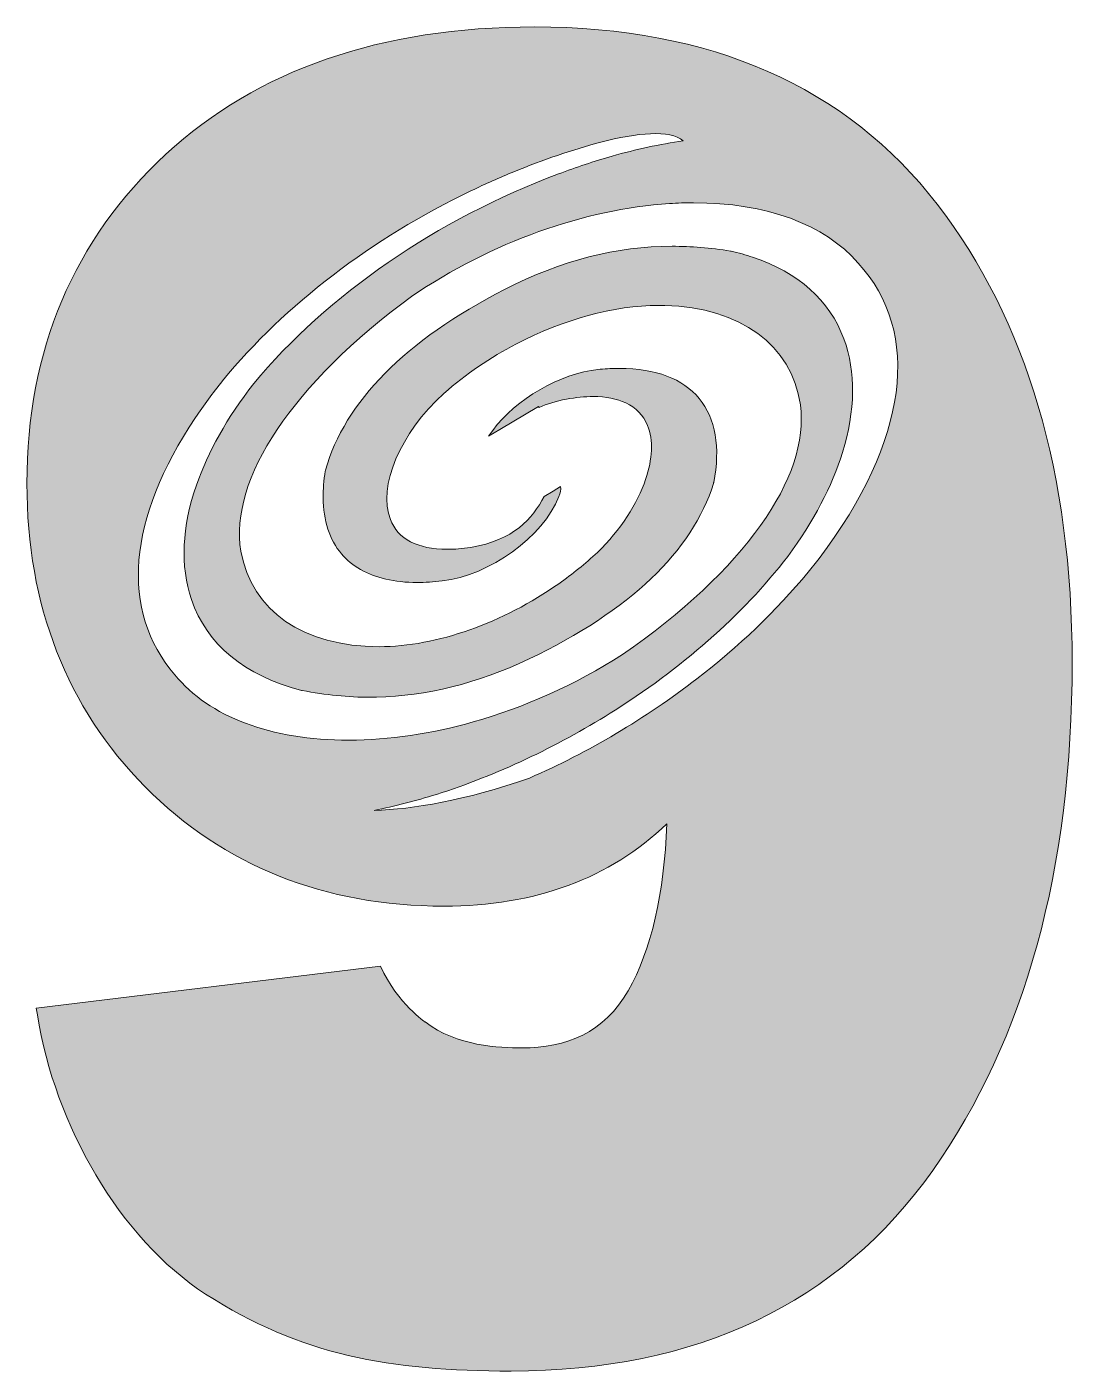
# Model space of a CAD drawing. Header units: millimetres. Extents: x -180 to -44, y -84 to 90.
import ezdxf

# ---------------------------------------------------------------- set-up
doc = ezdxf.new("R2010")
doc.units = ezdxf.units.MM
doc.header["$MEASUREMENT"] = 0
doc.layers.add('Layer 1', color=7, linetype='Continuous', lineweight=0)

msp = doc.modelspace()

# ---------------------------------------------------------------- hatches: boundary and pattern name
at = {"layer": 'Layer 1', "transparency": 33554687}
h = msp.add_hatch(color=7, dxfattribs=at)
h.dxf.hatch_style = 2
edge = h.paths.add_edge_path()
edge.add_spline(control_points=[(-77.07, 21.49), (-77.54, 20.89), (-78.02, 20.3), (-78.5, 19.71), (-82.63, 14.7), (-87.52, 10.05), (-92.91, 5.9), (-99.54, 0.79), (-106.92, -3.58), (-114.55, -6.93), (-122.98, -9.87), (-129.59, -10.95), (-134.64, -11.1), (-131.97, -10.57), (-129.29, -9.89), (-126.59, -9.04), (-118.74, -6.52), (-111.09, -2.91), (-104.1, 1.46), (-95.01, 7.14), (-87.02, 14.12), (-81.13, 21.74), (-77.78, 26.28), (-75.41, 30.85), (-74.06, 35.2), (-72.39, 40.57), (-72.29, 45.62), (-73.88, 49.89), (-75.73, 54.87), (-79.79, 58.48), (-85.68, 60.45), (-86.57, 60.74), (-87.5, 61.01), (-88.47, 61.23), (-88.49, 61.23), (-88.51, 61.23), (-88.53, 61.24), (-91.17, 61.66), (-93.65, 61.86), (-96.1, 61.86), (-103.3, 61.86), (-110.38, 60.04), (-117.76, 56.29), (-124.2, 52.97), (-129.38, 49.33), (-133.25, 45.41), (-137.11, 41.51), (-139.69, 37.32), (-140.94, 32.89), (-140.95, 32.86), (-140.96, 32.82), (-140.97, 32.79), (-141.17, 31.58), (-141.25, 30.43), (-141.24, 29.35), (-141.22, 26.39), (-140.42, 23.91), (-138.86, 22.07), (-137.48, 20.45), (-135.56, 19.36), (-133.14, 18.81), (-131.91, 18.53), (-130.56, 18.37), (-129.07, 18.37), (-128.06, 18.37), (-126.97, 18.44), (-125.83, 18.57), (-119.67, 19.3), (-112.78, 24.29), (-110.75, 29.49), (-110.51, 29.96), (-110.46, 30.39), (-110.52, 30.77), (-110.52, 30.77), (-111.48, 30.2), (-111.48, 30.2), (-111.48, 30.2), (-112.66, 29.5), (-112.66, 29.5), (-114.17, 26.6), (-116.59, 23.83), (-122.16, 22.91), (-123.23, 22.75), (-124.24, 22.67), (-125.18, 22.67), (-129.02, 22.67), (-131.56, 24), (-132.54, 26.53), (-134.2, 30.81), (-131.28, 37.67), (-125.61, 42.84), (-122.8, 45.32), (-119.6, 47.48), (-116.23, 49.24), (-110.21, 52.38), (-103.64, 54.22), (-97.83, 54.22), (-97.56, 54.22), (-97.3, 54.22), (-97.04, 54.21), (-87.21, 53.92), (-80.66, 49.11), (-79.51, 41.35), (-78.23, 31.96), (-86.85, 19.88), (-102.52, 9.05), (-108.68, 5.14), (-115.24, 2.2), (-121.82, 0.34), (-127.25, -1.2), (-132.69, -2.02), (-137.92, -2.02), (-148, -2.02), (-155.98, 0.98), (-160.41, 6.43), (-167.57, 14.7), (-166.54, 26.63), (-157.75, 39.7), (-156.7, 41.28), (-155.53, 42.86), (-154.25, 44.47), (-146.12, 54.35), (-134.99, 62.85), (-122.06, 69.06), (-120.24, 69.94), (-118.4, 70.74), (-116.56, 71.5), (-112.82, 73.03), (-109.05, 74.32), (-105.32, 75.35), (-100.6, 76.53), (-96.43, 76.96), (-94.65, 75.52), (-94.65, 75.52), (-94.65, 75.52), (-94.65, 75.51), (-97.69, 75.05), (-100.77, 74.39), (-103.86, 73.53), (-106.19, 72.85), (-108.51, 72.08), (-110.8, 71.22), (-126.39, 65.4), (-140.77, 55.57), (-150.21, 44.1), (-153.66, 39.69), (-156.15, 35.24), (-157.63, 30.96), (-159.49, 25.6), (-159.75, 20.52), (-158.28, 16.17), (-156.31, 10.38), (-151.38, 6.31), (-144.02, 4.41), (-144, 4.4), (-143.98, 4.4), (-143.96, 4.4), (-140.89, 3.82), (-138, 3.53), (-135.14, 3.53), (-134.87, 3.53), (-134.6, 3.55), (-134.33, 3.56), (-127.85, 3.68), (-121.39, 5.28), (-114.6, 8.48), (-101.55, 14.74), (-93.52, 22.38), (-90.74, 31.19), (-90.73, 31.23), (-90.72, 31.26), (-90.72, 31.29), (-89.82, 35.83), (-90.47, 39.59), (-92.59, 42.17), (-94.71, 44.75), (-98.18, 46.06), (-102.9, 46.06), (-103.7, 46.06), (-104.55, 46.02), (-105.42, 45.95), (-105.8, 45.91), (-106.17, 45.86), (-106.55, 45.8), (-111.69, 44.94), (-117.16, 41.39), (-119.84, 37.29), (-119.84, 37.29), (-118.39, 38.15), (-118.39, 38.15), (-118.39, 38.15), (-113.36, 41.14), (-113.36, 41.14), (-113.36, 41.14), (-113.28, 41.01), (-113.28, 41.01), (-112.28, 41.46), (-111.13, 41.83), (-109.78, 42.09), (-108.54, 42.31), (-107.37, 42.43), (-106.31, 42.43), (-104.64, 42.43), (-103.24, 42.14), (-102.1, 41.61), (-100.76, 40.98), (-99.8, 40.01), (-99.27, 38.7), (-98.49, 36.79), (-98.64, 34.32), (-99.52, 31.71), (-100.59, 28.55), (-102.76, 25.17), (-105.75, 22.27), (-107.31, 20.81), (-108.99, 19.46), (-110.75, 18.22), (-117.93, 13.17), (-126.54, 10.07), (-133.99, 10.07), (-143.81, 10.07), (-150.49, 14.69), (-151.88, 22.41), (-153.43, 31.75), (-145.17, 44.08), (-129.82, 55.37), (-119.42, 62.4), (-107.43, 66.69), (-96.44, 67.38), (-95.4, 67.45), (-94.36, 67.49), (-93.34, 67.49), (-83.94, 67.49), (-76.38, 64.73), (-72.04, 59.69), (-63.74, 50.67), (-65.58, 36.74), (-77.07, 21.49)], knot_values=[0, 0, 0, 0, 1, 1, 1, 2, 2, 2, 3, 3, 3, 4, 4, 4, 5, 5, 5, 6, 6, 6, 7, 7, 7, 8, 8, 8, 9, 9, 9, 10, 10, 10, 11, 11, 11, 12, 12, 12, 13, 13, 13, 14, 14, 14, 15, 15, 15, 16, 16, 16, 17, 17, 17, 18, 18, 18, 19, 19, 19, 20, 20, 20, 21, 21, 21, 22, 22, 22, 23, 23, 23, 24, 24, 24, 25, 25, 25, 26, 26, 26, 27, 27, 27, 28, 28, 28, 29, 29, 29, 30, 30, 30, 31, 31, 31, 32, 32, 32, 33, 33, 33, 34, 34, 34, 35, 35, 35, 36, 36, 36, 37, 37, 37, 38, 38, 38, 39, 39, 39, 40, 40, 40, 41, 41, 41, 42, 42, 42, 43, 43, 43, 44, 44, 44, 45, 45, 45, 46, 46, 46, 47, 47, 47, 48, 48, 48, 49, 49, 49, 50, 50, 50, 51, 51, 51, 52, 52, 52, 53, 53, 53, 54, 54, 54, 55, 55, 55, 56, 56, 56, 57, 57, 57, 58, 58, 58, 59, 59, 59, 60, 60, 60, 61, 61, 61, 62, 62, 62, 63, 63, 63, 64, 64, 64, 65, 65, 65, 66, 66, 66, 67, 67, 67, 68, 68, 68, 69, 69, 69, 70, 70, 70, 71, 71, 71, 72, 72, 72, 73, 73, 73, 74, 74, 74, 75, 75, 75, 76, 76, 76, 77, 77, 77, 78, 78, 78, 79, 79, 79, 79], degree=3, periodic=0)
edge = h.paths.add_edge_path()
edge.add_spline(control_points=[(-61.8, 67.3), (-73.56, 82.52), (-91.1, 90.24), (-113.93, 90.24), (-133.71, 90.24), (-149.74, 84.69), (-161.59, 73.76), (-173.52, 62.75), (-179.56, 48.42), (-179.56, 31.17), (-179.56, 15.39), (-174.41, 2.19), (-164.26, -8.05), (-154.1, -18.29), (-141.1, -23.49), (-125.62, -23.49), (-113.8, -23.49), (-104.13, -19.91), (-96.79, -12.84), (-97.11, -21.9), (-98.78, -29.15), (-101.78, -34.43), (-104.86, -39.84), (-109.79, -41.83), (-115.53, -41.83), (-118.44, -41.83), (-123.95, -41.63), (-128.03, -38.47), (-128.03, -38.47), (-128.04, -38.48), (-128.04, -38.48), (-128.04, -38.48), (-131.52, -36.2), (-133.83, -31.27), (-133.83, -31.27), (-178.35, -36.68), (-178.35, -36.68), (-178.35, -36.68), (-178.21, -37.56), (-178.21, -37.56), (-175.95, -51.79), (-167.56, -66.49), (-156.44, -73.67), (-144.21, -81.56), (-132.64, -83.63), (-116.91, -83.63), (-92.92, -83.63), (-74.58, -74.9), (-62.38, -57.67), (-50.42, -40.76), (-44.35, -18.66), (-44.35, 8.02), (-44.35, 32.37), (-50.22, 52.32), (-61.8, 67.3)], knot_values=[0, 0, 0, 0, 1, 1, 1, 2, 2, 2, 3, 3, 3, 4, 4, 4, 5, 5, 5, 6, 6, 6, 7, 7, 7, 8, 8, 8, 9, 9, 9, 10, 10, 10, 11, 11, 11, 12, 12, 12, 13, 13, 13, 14, 14, 14, 15, 15, 15, 16, 16, 16, 17, 17, 17, 18, 18, 18, 18], degree=3, periodic=0)

# ---------------------------------------------------------------- linework, layer by layer
at = {"layer": 'Layer 1'}
for points, knots in [([(-61.8, 67.3), (-73.56, 82.52), (-91.1, 90.24), (-113.93, 90.24), (-133.71, 90.24), (-149.74, 84.69), (-161.59, 73.76), (-173.52, 62.75), (-179.56, 48.42), (-179.56, 31.17), (-179.56, 15.39), (-174.41, 2.19), (-164.26, -8.05), (-154.1, -18.29), (-141.1, -23.49), (-125.62, -23.49), (-113.8, -23.49), (-104.13, -19.91), (-96.79, -12.84), (-97.11, -21.9), (-98.78, -29.15), (-101.78, -34.43), (-104.86, -39.84), (-109.79, -41.83), (-115.53, -41.83), (-118.44, -41.83), (-123.95, -41.63), (-128.03, -38.47), (-128.03, -38.47), (-128.04, -38.48), (-128.04, -38.48), (-128.04, -38.48), (-131.52, -36.2), (-133.83, -31.27), (-133.83, -31.27), (-178.35, -36.68), (-178.35, -36.68), (-178.35, -36.68), (-178.21, -37.56), (-178.21, -37.56), (-175.95, -51.79), (-167.56, -66.49), (-156.44, -73.67), (-144.21, -81.56), (-132.64, -83.63), (-116.91, -83.63), (-92.92, -83.63), (-74.58, -74.9), (-62.38, -57.67), (-50.42, -40.76), (-44.35, -18.66), (-44.35, 8.02), (-44.35, 32.37), (-50.22, 52.32), (-61.8, 67.3)], [0, 0, 0, 0, 1, 1, 1, 2, 2, 2, 3, 3, 3, 4, 4, 4, 5, 5, 5, 6, 6, 6, 7, 7, 7, 8, 8, 8, 9, 9, 9, 10, 10, 10, 11, 11, 11, 12, 12, 12, 13, 13, 13, 14, 14, 14, 15, 15, 15, 16, 16, 16, 17, 17, 17, 18, 18, 18, 18]), ([(-77.07, 21.49), (-77.54, 20.89), (-78.02, 20.3), (-78.5, 19.71), (-82.63, 14.7), (-87.52, 10.05), (-92.91, 5.9), (-99.54, 0.79), (-106.92, -3.58), (-114.55, -6.93), (-122.98, -9.87), (-129.59, -10.95), (-134.64, -11.1), (-131.97, -10.57), (-129.29, -9.89), (-126.59, -9.04), (-118.74, -6.52), (-111.09, -2.91), (-104.1, 1.46), (-95.01, 7.14), (-87.02, 14.12), (-81.13, 21.74), (-77.78, 26.28), (-75.41, 30.85), (-74.06, 35.2), (-72.39, 40.57), (-72.29, 45.62), (-73.88, 49.89), (-75.73, 54.87), (-79.79, 58.48), (-85.68, 60.45), (-86.57, 60.74), (-87.5, 61.01), (-88.47, 61.23), (-88.49, 61.23), (-88.51, 61.23), (-88.53, 61.24), (-91.17, 61.66), (-93.65, 61.86), (-96.1, 61.86), (-103.3, 61.86), (-110.38, 60.04), (-117.76, 56.29), (-124.2, 52.97), (-129.38, 49.33), (-133.25, 45.41), (-137.11, 41.51), (-139.69, 37.32), (-140.94, 32.89), (-140.95, 32.86), (-140.96, 32.82), (-140.97, 32.79), (-141.17, 31.58), (-141.25, 30.43), (-141.24, 29.35), (-141.22, 26.39), (-140.42, 23.91), (-138.86, 22.07), (-137.48, 20.45), (-135.56, 19.36), (-133.14, 18.81), (-131.91, 18.53), (-130.56, 18.37), (-129.07, 18.37), (-128.06, 18.37), (-126.97, 18.44), (-125.83, 18.57), (-119.67, 19.3), (-112.78, 24.29), (-110.75, 29.49), (-110.51, 29.96), (-110.46, 30.39), (-110.52, 30.77), (-110.52, 30.77), (-111.48, 30.2), (-111.48, 30.2), (-111.48, 30.2), (-112.66, 29.5), (-112.66, 29.5), (-114.17, 26.6), (-116.59, 23.83), (-122.16, 22.91), (-123.23, 22.75), (-124.24, 22.67), (-125.18, 22.67), (-129.02, 22.67), (-131.56, 24), (-132.54, 26.53), (-134.2, 30.81), (-131.28, 37.67), (-125.61, 42.84), (-122.8, 45.32), (-119.6, 47.48), (-116.23, 49.24), (-110.21, 52.38), (-103.64, 54.22), (-97.83, 54.22), (-97.56, 54.22), (-97.3, 54.22), (-97.04, 54.21), (-87.21, 53.92), (-80.66, 49.11), (-79.51, 41.35), (-78.23, 31.96), (-86.85, 19.88), (-102.52, 9.05), (-108.68, 5.14), (-115.24, 2.2), (-121.82, 0.34), (-127.25, -1.2), (-132.69, -2.02), (-137.92, -2.02), (-148, -2.02), (-155.98, 0.98), (-160.41, 6.43), (-167.57, 14.7), (-166.54, 26.63), (-157.75, 39.7), (-156.7, 41.28), (-155.53, 42.86), (-154.25, 44.47), (-146.12, 54.35), (-134.99, 62.85), (-122.06, 69.06), (-120.24, 69.94), (-118.4, 70.74), (-116.56, 71.5), (-112.82, 73.03), (-109.05, 74.32), (-105.32, 75.35), (-100.6, 76.53), (-96.43, 76.96), (-94.65, 75.52), (-94.65, 75.52), (-94.65, 75.52), (-94.65, 75.51), (-97.69, 75.05), (-100.77, 74.39), (-103.86, 73.53), (-106.19, 72.85), (-108.51, 72.08), (-110.8, 71.22), (-126.39, 65.4), (-140.77, 55.57), (-150.21, 44.1), (-153.66, 39.69), (-156.15, 35.24), (-157.63, 30.96), (-159.49, 25.6), (-159.75, 20.52), (-158.28, 16.17), (-156.31, 10.38), (-151.38, 6.31), (-144.02, 4.41), (-144, 4.4), (-143.98, 4.4), (-143.96, 4.4), (-140.89, 3.82), (-138, 3.53), (-135.14, 3.53), (-134.87, 3.53), (-134.6, 3.55), (-134.33, 3.56), (-127.85, 3.68), (-121.39, 5.28), (-114.6, 8.48), (-101.55, 14.74), (-93.52, 22.38), (-90.74, 31.19), (-90.73, 31.23), (-90.72, 31.26), (-90.72, 31.29), (-89.82, 35.83), (-90.47, 39.59), (-92.59, 42.17), (-94.71, 44.75), (-98.18, 46.06), (-102.9, 46.06), (-103.7, 46.06), (-104.55, 46.02), (-105.42, 45.95), (-105.8, 45.91), (-106.17, 45.86), (-106.55, 45.8), (-111.69, 44.94), (-117.16, 41.39), (-119.84, 37.29), (-119.84, 37.29), (-118.39, 38.15), (-118.39, 38.15), (-118.39, 38.15), (-113.36, 41.14), (-113.36, 41.14), (-113.36, 41.14), (-113.28, 41.01), (-113.28, 41.01), (-112.28, 41.46), (-111.13, 41.83), (-109.78, 42.09), (-108.54, 42.31), (-107.37, 42.43), (-106.31, 42.43), (-104.64, 42.43), (-103.24, 42.14), (-102.1, 41.61), (-100.76, 40.98), (-99.8, 40.01), (-99.27, 38.7), (-98.49, 36.79), (-98.64, 34.32), (-99.52, 31.71), (-100.59, 28.55), (-102.76, 25.17), (-105.75, 22.27), (-107.31, 20.81), (-108.99, 19.46), (-110.75, 18.22), (-117.93, 13.17), (-126.54, 10.07), (-133.99, 10.07), (-143.81, 10.07), (-150.49, 14.69), (-151.88, 22.41), (-153.43, 31.75), (-145.17, 44.08), (-129.82, 55.37), (-119.42, 62.4), (-107.43, 66.69), (-96.44, 67.38), (-95.4, 67.45), (-94.36, 67.49), (-93.34, 67.49), (-83.94, 67.49), (-76.38, 64.73), (-72.04, 59.69), (-63.74, 50.67), (-65.58, 36.74), (-77.07, 21.49)], [0, 0, 0, 0, 1, 1, 1, 2, 2, 2, 3, 3, 3, 4, 4, 4, 5, 5, 5, 6, 6, 6, 7, 7, 7, 8, 8, 8, 9, 9, 9, 10, 10, 10, 11, 11, 11, 12, 12, 12, 13, 13, 13, 14, 14, 14, 15, 15, 15, 16, 16, 16, 17, 17, 17, 18, 18, 18, 19, 19, 19, 20, 20, 20, 21, 21, 21, 22, 22, 22, 23, 23, 23, 24, 24, 24, 25, 25, 25, 26, 26, 26, 27, 27, 27, 28, 28, 28, 29, 29, 29, 30, 30, 30, 31, 31, 31, 32, 32, 32, 33, 33, 33, 34, 34, 34, 35, 35, 35, 36, 36, 36, 37, 37, 37, 38, 38, 38, 39, 39, 39, 40, 40, 40, 41, 41, 41, 42, 42, 42, 43, 43, 43, 44, 44, 44, 45, 45, 45, 46, 46, 46, 47, 47, 47, 48, 48, 48, 49, 49, 49, 50, 50, 50, 51, 51, 51, 52, 52, 52, 53, 53, 53, 54, 54, 54, 55, 55, 55, 56, 56, 56, 57, 57, 57, 58, 58, 58, 59, 59, 59, 60, 60, 60, 61, 61, 61, 62, 62, 62, 63, 63, 63, 64, 64, 64, 65, 65, 65, 66, 66, 66, 67, 67, 67, 68, 68, 68, 69, 69, 69, 70, 70, 70, 71, 71, 71, 72, 72, 72, 73, 73, 73, 74, 74, 74, 75, 75, 75, 76, 76, 76, 77, 77, 77, 78, 78, 78, 79, 79, 79, 79])]:
    msp.add_open_spline(points, degree=3, knots=knots, dxfattribs=at)

doc.saveas('drawing.dxf')
